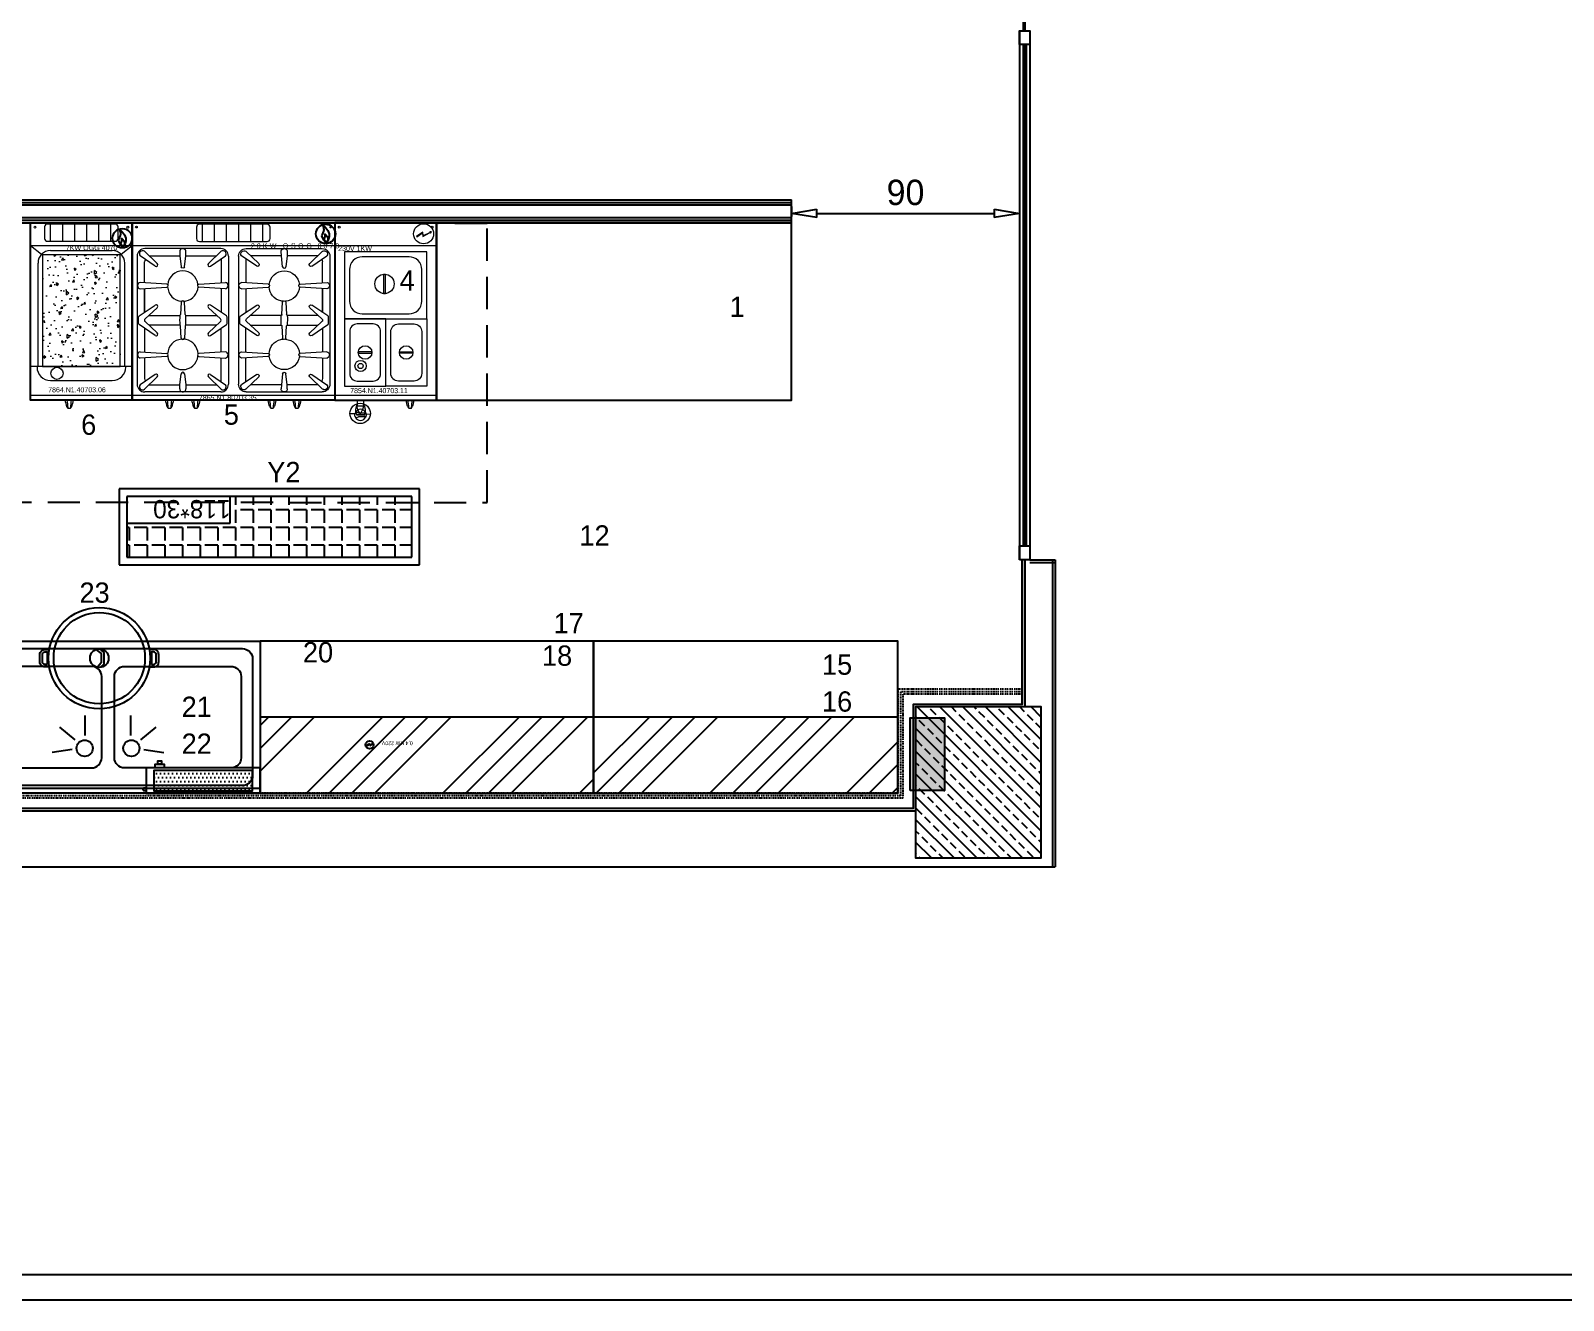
# Model space of a CAD drawing. Header units: millimetres. Extents: x 6517 to 10548, y -1828 to 1073.
# Drawn here: x 8407 to 9012, y -1828 to -1327 of the extents above; entities that cross this region are included whole.
import ezdxf

# ---------------------------------------------------------------- set-up
doc = ezdxf.new("R2010")
doc.units = ezdxf.units.MM
for name, pattern in [('BORDER', [1.75, 0.5, -0.25, 0.5, -0.25, 0, -0.25]), ('CABLE CONTAIN', [0]), ('DASHED', [19.05, 12.7, -6.35])]:
    doc.linetypes.add(name, pattern=pattern)
for name, color, linetype in [('Kıtc-002 Çizgi', 7, 'Continuous'), ('Kıtc-008 Rakam', 1, 'Continuous'), ('Kıtc-011 Elk Tes Yazı 001', 1, 'Continuous'), ('Kıtc-014 Elk Tes İşaretler', 1, 'Continuous'), ('Kıtc-019 Su Tes İşaretler', 5, 'Continuous'), ('Kıtc-021 Gaz Tes Yazı 001', 3, 'Continuous'), ('Kıtc-024 Gaz Tes İşaretler', 3, 'Continuous'), ('Kıtc-025 Antet', 7, 'Continuous'), ('Kıtc-028 Yer Izgarası', 252, 'Continuous'), ('Kıtc-040 Davlumbaz', 4, 'Continuous')]:
    doc.layers.add(name, color=color, linetype=linetype)
doc.styles.get("Standard").update_dxf_attribs({"font": 'stylu.ttf', "height": 10})
doc.dimstyles.new('ISO-25', dxfattribs={"dimtxt": 2.5, "dimasz": 5, "dimexe": 1.25, "dimexo": 0.625, "dimtad": 1, "dimdec": 0, "dimtxsty": 'Standard', "dimblk": 'ARCHTICK', "dimcen": 2.5, "dimclrd": 256, "dimclre": 256, "dimclrt": 256, "dimadec": 0, "dimazin": 0, "dimtfac": 1, "dimtdec": 0, "dimtmove": 0, "dimatfit": 3, "dimldrblk": 'ARCHTICK', "dimfxl": 1, "dimlwd": -1, "dimlwe": -1, "dimarcsym": 0})

# ---------------------------------------------------------------- blocks, each defined once
blk = doc.blocks.new('A$C32643489')
at = {"layer": 'Kıtc-014 Elk Tes İşaretler', "linetype": 'Continuous', "lineweight": 0}
for p, q in [((3.63, 4.58), (1.2, 2.87)), ((1.2, 2.87), (1.26, 2.77)), ((1.26, 2.77), (3.51, 4.34)), ((3.51, 4.34), (3.63, 2.89)), ((3.75, 3.12), (3.63, 4.58)), ((3.63, 2.89), (6.55, 4.4)), ((6.48, 4.52), (3.75, 3.12)), ((7.08, 4.76), (6.36, 4.72)), ((6.36, 4.72), (6.46, 4.55)), ((6.46, 4.55), (6.67, 4.21)), ((6.55, 4.4), (6.48, 4.53)), ((6.67, 4.21), (7.08, 4.76))]:
    blk.add_line(p, q, dxfattribs=at)
blk.add_circle((3.95, 3.95), 3.95, dxfattribs=at)
blk = doc.blocks.new('A$C6CB009EE')
at = {"layer": 'Kıtc-019 Su Tes İşaretler', "color": 4, "linetype": 'Continuous', "lineweight": 0}
for p, q in [((2.39, 7.7), (3.03, 5.56)), ((5.66, 7.7), (5.01, 5.56)), ((0, 4.02), (2.6, 3.94)), ((2.6, 3.94), (2.56, 3.49)), ((2.57, 3.62), (2.56, 3.49)), ((2.56, 3.49), (5.78, 3.38)), ((2.56, 3.49), (5.78, 3.38)), ((5.8, 3.51), (2.57, 3.62)), ((2.57, 3.62), (5.8, 3.51)), ((3.03, 5.56), (3.98, 3.69)), ((3.98, 3.69), (4.02, 3.69)), ((4.07, 3.69), (4.02, 3.69)), ((5.01, 5.56), (4.07, 3.69)), ((5.78, 3.38), (5.86, 3.87)), ((5.78, 3.38), (5.8, 3.51)), ((5.86, 3.87), (8.03, 3.69))]:
    blk.add_line(p, q, dxfattribs=at)
blk.add_circle((4.02, 4.02), 4.02, dxfattribs=at)
blk = doc.blocks.new('A$C2FA44268')
at = {"layer": 'Kıtc-002 Çizgi', "lineweight": 5}
for centre, radius, start, end in [((-1419.73, -386.19), 1472.12, 15.2273, 15.33167), ((1.24, 0.51), 0.533, 185.42465, 251.88987), ((-30.55, -1.9), 31.74, 3.76307, 8.9605), ((1.6, 3.46), 3.5, 261.52945, 278.47055), ((0.83, 0.16), 0.305, 329.02098, 5.01005), ((33.74, -1.9), 31.74, 171.0395, 176.23693), ((2.36, 0.16), 0.305, 174.98995, 210.97902), ((1.95, 0.51), 0.533, 288.11013, 354.57535), ((1422.92, -386.19), 1472.12, 164.66833, 164.7727)]:
    blk.add_arc(centre, radius, start, end, dxfattribs=at)
blk = doc.blocks.new('A$C23274589')
at = {"layer": 'Kıtc-002 Çizgi', "linetype": 'Continuous', "lineweight": 15}
for p, q in [((529.55, 192.54), (489.55, 192.54)), ((489.55, 122.54), (529.55, 122.54))]:
    blk.add_line(p, q, dxfattribs=at)
at = {"layer": 'Kıtc-002 Çizgi', "lineweight": 9}
for p, q in [((489.55, 183.54), (529.55, 183.54)), ((489.55, 124.54), (529.55, 124.54)), ((498.31, 122.54), (498.31, 120.4)), ((500.97, 120.4), (500.97, 122.54)), ((497.84, 119.2), (497.64, 119)), ((497.64, 119), (497.64, 117.71)), ((497.64, 116), (497.64, 116)), ((497.64, 116), (497.64, 116)), ((497.94, 120.4), (497.84, 119.2)), ((497.94, 120.4), (501.34, 120.4)), ((501.71, 116.05), (498.95, 116.05)), ((498.98, 117.55), (501.71, 117.55)), ((501.44, 119.2), (501.34, 120.4)), ((501.64, 119), (501.44, 119.2)), ((501.64, 117.71), (501.64, 119))]:
    blk.add_line(p, q, dxfattribs=at)
at = {"layer": 'Kıtc-002 Çizgi'}
blk.add_lwpolyline([(489.55, 122.54), (529.55, 122.54), (529.55, 192.54), (489.55, 192.54)], close=True, dxfattribs=at)
at = {"layer": 'Kıtc-002 Çizgi', "lineweight": 9}
for points in [[(493.37, 181.11), (493.37, 154.63), (525.75, 154.63), (525.75, 181.11)], [(509.49, 164.68), (509.49, 172.17), (508.74, 172.17), (508.74, 164.68)], [(509.56, 128.14), (509.56, 154.63), (493.37, 154.63), (493.37, 128.14)], [(509.56, 128.14), (509.56, 154.63), (525.75, 154.63), (525.75, 128.14)], [(504.06, 141.66), (498.82, 141.66), (498.82, 141.14), (504.06, 141.14)], [(515.03, 141.66), (520.28, 141.66), (520.28, 141.14), (515.03, 141.14)]]:
    blk.add_lwpolyline(points, close=True, dxfattribs=at)
for points in [[(495.29, 174.11), (495.29, 161.62, 0.414214), (500.29, 156.62), (518.8, 156.62, 0.414214), (523.8, 161.62), (523.8, 174.11, 0.414214), (518.8, 179.11), (500.29, 179.11, 0.414214)], [(507.56, 133.14), (507.56, 149.63, 0.414214), (504.56, 152.63), (498.37, 152.63, 0.414214), (495.37, 149.63), (495.37, 133.14, 0.414214), (498.37, 130.14), (504.56, 130.14, 0.414214)], [(511.56, 133.14), (511.56, 149.63, -0.414214), (514.56, 152.63), (520.75, 152.63, -0.414214), (523.75, 149.63), (523.75, 133.14, -0.414214), (520.75, 130.14), (514.56, 130.14, -0.414214)]]:
    blk.add_lwpolyline(points, format="xyb", close=True, dxfattribs=at)
for centre, radius in [((491.24, 190.79), 0.35), ((527.85, 190.79), 0.35), ((509.09, 168.43), 3.82), ((501.44, 141.38), 2.67), ((517.65, 141.38), 2.67), ((499.64, 136.09), 2.21), ((499.64, 136.09), 1.02)]:
    blk.add_circle(centre, radius, dxfattribs=at)
for centre, radius, start, end in [((498.23, 116.81), 0.999, 51.4425, 306.74075), ((497.49, 116), 0.0999, 20.39228, 47.60964), ((497.5, 117.64), 0.0999, 311.44771, 338.66507), ((499.64, 116.8), 2.2, 200.39228, 340.05091), ((499.64, 116.8), 2.2, 19.94905, 158.66507), ((498.95, 115.85), 0.2, 90, 126.74075), ((498.98, 117.75), 0.2, 231.4425, 270), ((501.71, 117.35), 0.2, 14.83438, 90), ((501.71, 116.25), 0.2, 270, 345.16562), ((499.64, 116.8), 2.35, 345.16562, 14.83438)]:
    blk.add_arc(centre, radius, start, end, dxfattribs=at)
at = {"layer": 'Kıtc-002 Çizgi'}
blk.add_blockref('A$C2FA44268', (517.56, 119.49), dxfattribs=at)
at = {"layer": 'Kıtc-014 Elk Tes İşaretler'}
blk.add_blockref('A$C32643489', (520.57, 184.23), dxfattribs=at)
at = {"layer": 'Kıtc-019 Su Tes İşaretler'}
blk.add_blockref('A$C6CB009EE', (495.47, 113.36), dxfattribs=at)
at = {"layer": 'Kıtc-011 Elk Tes Yazı 001', "lineweight": 15, "insert": (490.8, 183.37), "char_height": 2, "attachment_point": 1}
blk.add_mtext_dynamic_manual_height_columns('{\\f@Arial Unicode MS|b0|i0|c162|p34;230V 1KW }', width=30.1686, gutter_width=50, heights=[0], dxfattribs=at)
at = {"layer": 'Kıtc-011 Elk Tes Yazı 001', "lineweight": 15, "insert": (495.56, 127.37), "char_height": 2, "width": 63.4235, "attachment_point": 1}
blk.add_mtext('7854.N1.40703.11', dxfattribs=at)
blk = doc.blocks.new('Gİ')
at = {"layer": 'Kıtc-024 Gaz Tes İşaretler'}
blk.add_circle((1401, -3034.9), 38.3, dxfattribs=at)
for points, knots in [([(1385.6, -3042.2), (1388.1, -3035.9), (1399, -3020), (1384, -2991.9), (1410, -3016.8), (1414.3, -3034.7)], [12.776613, 12.776613, 12.776613, 12.776613, 30.852712, 43.460631, 77.656151, 77.656151, 77.656151, 77.656151]), ([(1414.3, -3034.7), (1418.3, -3051.4), (1401.9, -3082.3), (1390.8, -3054.9), (1385.6, -3042.2)], [77.656151, 77.656151, 77.656151, 77.656151, 109.670532, 137.365521, 137.365521, 137.365521, 137.365521]), ([(1394.6, -3055.1), (1395.8, -3051.9), (1401.3, -3044), (1393.8, -3030), (1406.8, -3042.4), (1408.9, -3051.3)], [12.776613, 12.776613, 12.776613, 12.776613, 30.852712, 43.460631, 77.656151, 77.656151, 77.656151, 77.656151]), ([(1408.9, -3051.3), (1410.9, -3059.7), (1402.7, -3075.2), (1397.2, -3061.5), (1394.6, -3055.1)], [77.656151, 77.656151, 77.656151, 77.656151, 109.670532, 137.365521, 137.365521, 137.365521, 137.365521])]:
    blk.add_open_spline(points, degree=3, knots=knots, dxfattribs=at)
blk = doc.blocks.new('A$C2D8E6C61')
at = {"layer": 'Kıtc-002 Çizgi', "lineweight": 5}
for p, q in [((7.92, 50.59), (2.85, 55.45)), ((33, 56.5), (3, 56.5)), ((16.78, 55.31), (16.87, 53.65)), ((19.14, 53.65), (19.22, 55.31)), ((28.08, 50.59), (33.15, 55.45)), ((0, 53.5), (0, 3)), ((7.13, 49.58), (1.14, 53.66)), ((2.85, 43.11), (2.85, 51.25)), ((4.74, 53.65), (16.87, 53.65)), ((16.87, 53.65), (17.36, 49.34)), ((18.64, 49.34), (19.14, 53.65)), ((19.15, 53.65), (31.27, 53.65)), ((28.87, 49.58), (34.86, 53.66)), ((33.15, 52.5), (33.15, 43.03)), ((36, 53.5), (36, 3)), ((11.67, 42.5), (1.13, 43.13)), ((24.33, 42.5), (34.87, 43.13)), ((1.16, 40.67), (11.67, 41.3)), ((2.85, 40.69), (2.85, 31.33)), ((2.85, 31.33), (2.85, 40.69)), ((34.84, 40.67), (24.33, 41.3)), ((33.15, 40.77), (33.15, 31.33)), ((17.36, 35.33), (17.07, 30.48)), ((18.93, 30.48), (18.64, 35.33)), ((2.85, 25.17), (2.85, 15.81)), ((3.14, 27.72), (7.92, 23.29)), ((4.62, 30.15), (16.83, 30.15)), ((16.84, 26.35), (4.62, 26.35)), ((17.36, 21.22), (17.07, 26.06)), ((18.93, 26.06), (18.64, 21.22)), ((19.17, 30.15), (31.38, 30.15)), ((31.38, 26.35), (19.17, 26.35)), ((32.86, 27.72), (28.08, 23.29)), ((33.15, 15.73), (33.15, 25.17)), ((11.67, 14), (1.13, 13.37)), ((1.16, 15.83), (11.67, 15.2)), ((2.85, 13.39), (2.85, 5.25)), ((34.84, 15.83), (24.33, 15.2)), ((24.33, 14), (34.87, 13.37)), ((33.15, 4), (33.15, 13.47)), ((7.13, 6.92), (1.14, 2.84)), ((16.87, 2.85), (17.36, 7.16)), ((18.64, 7.16), (19.14, 2.85)), ((28.87, 6.92), (34.86, 2.84)), ((7.92, 5.91), (2.85, 1.05)), ((4.74, 2.85), (16.87, 2.85)), ((16.78, 1.19), (16.87, 2.85)), ((19.14, 2.85), (19.22, 1.19)), ((19.15, 2.85), (31.27, 2.85)), ((28.08, 5.91), (33.15, 1.05)), ((33, 0), (3, 0))]:
    blk.add_line(p, q, dxfattribs=at)
for points in [[(7.13, 22.28), (0.77, 26.57, -0.249136), (0.55, 26.99), (0.55, 29.51, -0.249136), (0.77, 29.93), (7.13, 34.22)], [(28.87, 22.28), (35.23, 26.57, 0.249136), (35.45, 26.99), (35.45, 29.51, 0.249136), (35.23, 29.93), (28.87, 34.22)]]:
    blk.add_lwpolyline(points, format="xyb", dxfattribs=at)
for points in [[(7.92, 33.21), (3.14, 28.78)], [(28.08, 33.21), (32.86, 28.78)]]:
    blk.add_lwpolyline(points, dxfattribs=at)
for centre, radius, start, end in [((3, 53.5), 3, 90, 180), ((2.13, 54.42), 1.25, 55.25441, 217.35912), ((18, 55.37), 1.22, 151.95084, 183.08832), ((18, 55.17), 1.33, 35.99032, 144.00969), ((18, 55.37), 1.22, 356.93053, 28.04916), ((33, 53.5), 3, 0, 90), ((33.87, 54.42), 1.25, 322.64088, 124.74559), ((5.8, 50.7), 3, 149.01106, 169.5247), ((7.5, 50.11), 0.646, 235.14077, 48.59588), ((28.5, 50.11), 0.646, 131.40412, 304.85923), ((1.41, 41.9), 1.26, 102.92025, 258.82438), ((11.64, 41.9), 0.602, 272.42735, 87.57268), ((18, 41.7), 6, 6.27016, 173.72984), ((24.36, 41.9), 0.602, 92.42732, 267.57265), ((34.59, 41.9), 1.26, 281.17562, 77.07975), ((18, 41.7), 6, 182.66623, 265.82895), ((18, 41.7), 6, 282.99142, 357.33377), ((7.5, 33.69), 0.646, 311.30794, 124.70601), ((16.59, 30.58), 0.494, 300.1035, 349.01622), ((18, 35.29), 0.644, 3.36257, 176.6375), ((18, 41.7), 6, 274.17105, 282.99142), ((19.41, 30.58), 0.494, 190.98382, 239.89629), ((28.5, 33.69), 0.646, 55.29399, 228.69206), ((3.59, 28.25), 0.699, 130.4093, 229.5907), ((4.85, 24.35), 2, 90, 96.82633), ((42.29, 28.27), 25.53, 175.78444, 184.32177), ((16.74, 26.03), 0.33, 5.26624, 73.21976), ((19.26, 26.03), 0.33, 106.78024, 174.73376), ((-6.29, 28.27), 25.53, 355.67823, 4.21556), ((32.41, 28.25), 0.699, 310.4093, 49.5907), ((7.5, 22.81), 0.646, 235.29395, 48.69218), ((18, 14.8), 6, 94.17105, 177.33377), ((18, 21.26), 0.644, 183.3625, 356.63743), ((18, 14.8), 6, 77.00858, 85.82895), ((18, 14.8), 6, 2.66623, 77.00858), ((28.5, 22.81), 0.646, 131.30782, 304.70605), ((1.41, 14.6), 1.26, 101.17562, 257.07975), ((11.64, 14.6), 0.602, 272.42732, 87.57265), ((18, 14.8), 6, 186.27016, 353.72984), ((24.36, 14.6), 0.602, 92.42735, 267.57268), ((34.59, 14.6), 1.26, 282.92025, 78.82438), ((7.5, 6.39), 0.646, 311.40412, 124.85923), ((28.5, 6.39), 0.646, 55.14077, 228.59588), ((3, 3), 3, 180, 270), ((2.13, 2.08), 1.25, 142.64088, 304.74559), ((5.8, 5.8), 3, 190.4753, 210.98894), ((18, 1.13), 1.22, 176.91168, 208.04916), ((18, 1.33), 1.33, 215.99031, 324.00968), ((18, 1.13), 1.22, 331.95084, 3.06947), ((33, 3), 3, 270, 0), ((33.87, 2.08), 1.25, 235.25441, 37.35912)]:
    blk.add_arc(centre, radius, start, end, dxfattribs=at)
at = {"layer": 'Kıtc-002 Çizgi', "lineweight": 5, "extrusion": (0, 0, -1)}
for centre, major_axis, ratio, start_param, end_param in [((18, 49.38), (0, -0.643), 0.999943, 4.777235, 7.788827), ((3.15, 43.12), (-0.212, -0.224), 0.948941, 0.757394, 0.785398), ((2.15, 40.7), (-0.212, -0.219), 0.969584, 3.920505, 3.926991), ((3.15, 40.68), (0.212, -0.224), 0.948941, 2.356194, 2.384199)]:
    blk.add_ellipse(centre, major_axis=major_axis, ratio=ratio, start_param=start_param, end_param=end_param, dxfattribs=at)
at = {"layer": 'Kıtc-002 Çizgi', "lineweight": 5}
for centre, major_axis, ratio, start_param, end_param in [((19.18, 26.05), (0.224, -0.212), 0.948911, 2.356194, 2.379662), ((19.18, 30.45), (0.224, 0.212), 0.948911, 3.915258, 3.926991), ((2.15, 15.8), (-0.212, 0.219), 0.969584, 3.920505, 3.926991), ((3.15, 15.82), (0.212, 0.224), 0.948941, 2.356194, 2.384199), ((3.15, 13.38), (-0.212, 0.224), 0.948941, 0.757394, 0.785398), ((32.85, 15.82), (-0.212, 0.224), 0.948942, 3.89886, 3.926991), ((32.85, 13.38), (0.212, 0.224), 0.948942, 5.497787, 5.525918), ((18, 7.12), (0, 0.643), 0.999943, 4.777235, 7.788827)]:
    blk.add_ellipse(centre, major_axis=major_axis, ratio=ratio, start_param=start_param, end_param=end_param, dxfattribs=at)
blk = doc.blocks.new('A$C6DF30D1B')
at = {"layer": 'Kıtc-002 Çizgi', "lineweight": 5}
for p, q in [((233.84, 182.09), (233.84, 177.59)), ((261.72, 183.24), (234.99, 183.24)), ((236.22, 176.44), (236.22, 183.24)), ((240.98, 176.44), (240.98, 183.24)), ((245.74, 176.44), (245.74, 183.24)), ((250.51, 176.44), (250.51, 183.24)), ((255.27, 176.44), (255.27, 183.24)), ((260.03, 176.44), (260.03, 183.24)), ((262.87, 177.59), (262.87, 182.09)), ((234.99, 176.44), (261.72, 176.44)), ((208.46, 174.85), (288.46, 174.85))]:
    blk.add_line(p, q, dxfattribs=at)
at = {"layer": 'Kıtc-002 Çizgi', "linetype": 'Continuous', "lineweight": 5}
blk.add_line((208.46, 115.85), (288.46, 115.85), dxfattribs=at)
at = {"layer": 'Kıtc-002 Çizgi'}
blk.add_lwpolyline([(288.46, 113.85), (208.46, 113.85), (208.46, 183.85), (288.46, 183.85)], close=True, dxfattribs=at)
at = {"layer": 'Kıtc-002 Çizgi', "lineweight": 5}
for centre in [(210.16, 182.15), (286.76, 182.15)]:
    blk.add_circle(centre, 0.35, dxfattribs=at)
for centre, start, end in [((234.99, 182.09), 90, 180), ((261.72, 182.09), 0, 90), ((234.99, 177.59), 180, 270), ((261.72, 177.59), 270, 0)]:
    blk.add_arc(centre, 1.15, start, end, dxfattribs=at)
at = {"layer": 'Kıtc-002 Çizgi'}
for name, p in [('A$C2D8E6C61', (210.46, 117.16)), ('A$C2FA44268', (221.62, 110.8)), ('A$C2FA44268', (232.02, 110.8)), ('A$C2FA44268', (262.03, 110.8)), ('A$C2FA44268', (271.88, 110.8))]:
    blk.add_blockref(name, p, dxfattribs=at)
at = {"layer": 'Kıtc-002 Çizgi', "xscale": -1}
blk.add_blockref('A$C2D8E6C61', (286.46, 117.16), dxfattribs=at)
at = {"layer": 'Kıtc-021 Gaz Tes Yazı 001', "lineweight": 5, "xscale": 0.1, "yscale": 0.1, "zscale": 0.1}
blk.add_blockref('Gİ', (144.71, 482.94), dxfattribs=at)
at = {"layer": 'Kıtc-021 Gaz Tes Yazı 001', "color": 3, "lineweight": 15, "insert": (255.29, 175.73), "char_height": 2, "attachment_point": 1}
blk.add_mtext_dynamic_manual_height_columns('{\\f@Arial Unicode MS|b0|i0|c162|p34;\\T1.5;20KW OSOG 8070}', width=55.9867, gutter_width=50, heights=[0], dxfattribs=at)
at = {"layer": 'Kıtc-021 Gaz Tes Yazı 001', "color": 3, "lineweight": 15, "insert": (234.81, 115.95), "char_height": 2, "width": 63.4235, "attachment_point": 1}
blk.add_mtext('7865.N1.80703.35\\P', dxfattribs=at)
blk = doc.blocks.new('A$C74735DFE')
at = {"layer": 'Kıtc-024 Gaz Tes İşaretler'}
blk.add_circle((38.3, 38.3), 38.3, dxfattribs=at)
for points, knots in [([(23, 31.1), (25.5, 37.4), (36.3, 53.2), (21.4, 81.4), (47.3, 56.5), (51.6, 38.6)], [12.776613, 12.776613, 12.776613, 12.776613, 30.852712, 43.460631, 77.656151, 77.656151, 77.656151, 77.656151]), ([(51.6, 38.6), (55.7, 21.8), (39.2, -9), (28.1, 18.4), (23, 31.1)], [77.656151, 77.656151, 77.656151, 77.656151, 109.670532, 137.365521, 137.365521, 137.365521, 137.365521]), ([(32, 18.2), (33.2, 21.3), (38.6, 29.2), (31.2, 43.3), (44.1, 30.9), (46.3, 21.9)], [12.776613, 12.776613, 12.776613, 12.776613, 30.852712, 43.460631, 77.656151, 77.656151, 77.656151, 77.656151]), ([(46.3, 21.9), (48.3, 13.5), (40.1, -1.9), (34.5, 11.8), (32, 18.2)], [77.656151, 77.656151, 77.656151, 77.656151, 109.670532, 137.365521, 137.365521, 137.365521, 137.365521])]:
    blk.add_open_spline(points, degree=3, knots=knots, dxfattribs=at)
blk = doc.blocks.new('A$C5AA75BBB')
at = {"layer": 'Kıtc-002 Çizgi', "lineweight": 5}
h = blk.add_hatch(dxfattribs=at)
h.set_pattern_fill('AR-CONC', color=256, scale=0.05, angle=45, style=0)
h.set_pattern_definition([(95, (-3322.8385, -7832.614), (7.0047325, 5.877669), [0.9525, -10.4775]), (40, (-3322.8385, -7832.614), (-8.000923, 5.508836), [0.762, -8.382029]), (145.45144, (-3322.255, -7832.124), (-0.99619, 11.386505), [0.8095, -8.904512]), (91.1842, (-3324.635, -7830.818), (11.070512, 8.09767), [1.42875, -15.71625]), (141.63556, (-3323.712, -7830.143), (-0.35433, 17.141338), [1.214251, -13.35678]), (36.18415, (-3324.635, -7830.818), (-0.35433, 17.141338), [1.142998, -12.572987]), (66, (-3323.2875, -7830.369), (8.975999, 1.7447575), [0.9525, -10.4775]), (11, (-3323.2875, -7830.369), (-4.326996, 8.69706), [0.762, -8.382]), (116.45144, (-3322.5395, -7830.2235), (4.649003, 10.441817), [0.8095, -8.904497]), (82.5, (-3322.8385, -7832.614), (-2.8802735, 3.0986707), [0, -8.2804, 0, -8.509, 0, -8.41375]), (52.5, (-3322.8385, -7832.614), (-1.1794864, 5.90435), [0, -4.8514, 0, -8.0899, 0, -3.20675]), (12.5, (-3324.841, -7834.6166), (4.9963932, 4.5913098), [0, -3.175, 0, -9.906, 0, -13.1445]), (2.5, (-3325.739, -7835.5146), (4.3381952, 6.1361196), [0, -4.1275, 0, -6.5786, 0, -9.3345])])
h.paths.add_polyline_path([(136, 76.47), (105.38, 76.47), (105.38, 32.4), (136, 32.4)])
at = {"color": 7, "linetype": 'Continuous', "lineweight": 15}
for p, q in [((108.68, 29.74), (108.68, 29.73)), ((113.48, 29.73), (113.48, 29.74))]:
    blk.add_line(p, q, dxfattribs=at)
at = {"layer": 'Kıtc-002 Çizgi', "lineweight": 5}
for p, q in [((106.18, 87.4), (106.18, 82.91)), ((134.06, 88.55), (107.33, 88.55)), ((108.56, 81.76), (108.56, 88.55)), ((113.33, 81.76), (113.33, 88.55)), ((118.09, 81.76), (118.09, 88.55)), ((122.85, 81.76), (122.85, 88.55)), ((127.61, 81.76), (127.61, 88.55)), ((132.38, 81.76), (132.38, 88.55)), ((135.21, 82.91), (135.21, 87.4)), ((100.7, 80.08), (105.02, 76.66)), ((100.7, 80.08), (140.7, 80.08)), ((107.33, 81.76), (134.06, 81.76)), ((136.38, 76.66), (140.7, 80.08)), ((103.6, 32.4), (103.6, 73.13)), ((108.51, 78.15), (132.89, 78.15)), ((137.8, 73.13), (137.8, 73.15)), ((137.8, 32.4), (137.8, 73.13)), ((140.7, 32.4), (100.7, 32.4)), ((103.2, 32.4), (103.2, 32.19)), ((138.2, 32.19), (138.2, 32.4)), ((108.5, 26.89), (132.9, 26.89)), ((100.7, 21.08), (140.7, 21.08))]:
    blk.add_line(p, q, dxfattribs=at)
at = {"layer": 'Kıtc-002 Çizgi'}
blk.add_lwpolyline([(100.7, 89.08), (140.7, 89.08), (140.7, 19.08), (100.7, 19.08)], close=True, dxfattribs=at)
at = {"layer": 'Kıtc-002 Çizgi', "lineweight": 5}
blk.add_lwpolyline([(105.38, 32.4), (136, 32.4), (136, 76.47), (105.38, 76.47)], close=True, dxfattribs=at)
for centre, radius in [((102.4, 87.33), 0.35), ((139, 87.33), 0.35), ((111.08, 29.73), 2.4)]:
    blk.add_circle(centre, radius, dxfattribs=at)
for centre, radius, start, end in [((107.33, 87.4), 1.15, 90, 180), ((134.06, 87.4), 1.15, 0, 90), ((107.33, 82.91), 1.15, 180, 270), ((134.06, 82.91), 1.15, 270, 0), ((108.57, 73.17), 4.97, 90.67408, 180.48007), ((132.83, 73.17), 4.97, 359.51993, 89.32592), ((108.5, 32.19), 5.3, 180, 270), ((132.9, 32.19), 5.3, 270, 0)]:
    blk.add_arc(centre, radius, start, end, dxfattribs=at)
at = {"xscale": 0.1, "yscale": 0.1, "zscale": 0.1}
blk.add_blockref('A$C74735DFE', (133.04, 79.13), dxfattribs=at)
at = {"layer": 'Kıtc-002 Çizgi'}
blk.add_blockref('A$C2FA44268', (114.32, 16.04), dxfattribs=at)
at = {"layer": 'Kıtc-021 Gaz Tes Yazı 001', "color": 3, "lineweight": 15, "insert": (114.58, 80.22), "char_height": 2, "attachment_point": 1}
blk.add_mtext_dynamic_manual_height_columns('{\\f@Arial Unicode MS|b0|i0|c162|p34;7KW OGG 4070}', width=36.7964, gutter_width=50, heights=[0], dxfattribs=at)
at = {"layer": 'Kıtc-021 Gaz Tes Yazı 001', "color": 3, "lineweight": 15, "insert": (107.61, 24.24), "char_height": 2, "width": 63.4235, "attachment_point": 1}
blk.add_mtext('7864.N1.40703.06\\P', dxfattribs=at)
blk = doc.blocks.new('_ClosedBlank')
at = {"color": 0, "linetype": 'ByBlock', "lineweight": -2}
for p, q in [((-1, 0.167), (0, 0)), ((-1, 0.167), (-1, -0.167)), ((0, 0), (-1, -0.167))]:
    blk.add_line(p, q, dxfattribs=at)
blk = doc.blocks.new('*D61')
at = {"layer": 'Defpoints', "color": 0, "transparency": 16777216}
for p in [(8707.45, -1396.01), (8797.46, -1396.01), (8797.46, -1399.32)]:
    blk.add_point(p, dxfattribs=at)
at = {"layer": 'Kıtc-002 Çizgi', "transparency": 16777216}
for p, q in [((8707.45, -1396.64), (8707.45, -1400.57)), ((8717.45, -1399.32), (8787.46, -1399.32)), ((8797.46, -1396.64), (8797.46, -1400.57))]:
    blk.add_line(p, q, dxfattribs=at)
at = {"layer": 'Kıtc-002 Çizgi', "transparency": 16777216, "xscale": 10, "yscale": 10, "zscale": 10, "rotation": 180}
blk.add_blockref('_ClosedBlank', (8707.45, -1399.32), dxfattribs=at)
at = {"layer": 'Kıtc-002 Çizgi', "transparency": 16777216, "xscale": 10, "yscale": 10, "zscale": 10}
blk.add_blockref('_ClosedBlank', (8797.46, -1399.32), dxfattribs=at)
at = {"layer": 'Kıtc-002 Çizgi', "transparency": 16777216, "insert": (8752.46, -1391.12), "char_height": 10, "attachment_point": 5}
blk.add_mtext('90', dxfattribs=at)
blk = doc.blocks.new('A$C09E06200')
at = {"layer": 'Kıtc-028 Yer Izgarası'}
for p, q in [((118.4, 30), (0, 30)), ((0, 30), (0, 0)), ((115.4, 27), (3, 27)), ((3, 27), (3, 3)), ((9.65, 22.26), (9.65, 27)), ((16.63, 22.26), (16.63, 27)), ((23.62, 22.26), (23.62, 27)), ((30.6, 22.26), (30.6, 27)), ((37.59, 22.26), (37.59, 27)), ((44.57, 22.26), (44.57, 27)), ((51.56, 22.26), (51.56, 27)), ((58.54, 22.26), (58.54, 27)), ((65.53, 22.26), (65.53, 27)), ((72.51, 22.26), (72.51, 27)), ((79.5, 22.26), (79.5, 27)), ((86.48, 22.26), (86.48, 27)), ((93.47, 22.26), (93.47, 27)), ((100.45, 22.26), (100.45, 27)), ((107.44, 22.26), (107.44, 27)), ((114.42, 22.26), (114.42, 27)), ((115.4, 3), (115.4, 27)), ((118.4, 0), (118.4, 30)), ((3, 22.26), (7.74, 22.26)), ((9.65, 22.26), (14.73, 22.26)), ((9.65, 15.27), (9.65, 20.35)), ((16.63, 22.26), (21.71, 22.26)), ((16.63, 15.27), (16.63, 20.35)), ((23.62, 22.26), (28.7, 22.26)), ((23.62, 15.27), (23.62, 20.35)), ((30.6, 22.26), (35.68, 22.26)), ((30.6, 15.27), (30.6, 20.35)), ((37.59, 22.26), (42.67, 22.26)), ((37.59, 15.27), (37.59, 20.35)), ((44.57, 22.26), (49.65, 22.26)), ((44.57, 15.27), (44.57, 20.35)), ((51.56, 22.26), (56.64, 22.26)), ((51.56, 15.27), (51.56, 20.35)), ((58.54, 22.26), (63.62, 22.26)), ((58.54, 15.27), (58.54, 20.35)), ((65.53, 22.26), (70.61, 22.26)), ((65.53, 15.27), (65.53, 20.35)), ((72.51, 22.26), (77.59, 22.26)), ((72.51, 15.27), (72.51, 20.35)), ((79.5, 22.26), (84.58, 22.26)), ((79.5, 15.27), (79.5, 20.35)), ((86.48, 22.26), (91.56, 22.26)), ((86.48, 15.27), (86.48, 20.35)), ((93.47, 22.26), (98.55, 22.26)), ((93.47, 15.27), (93.47, 20.35)), ((100.45, 22.26), (105.53, 22.26)), ((100.45, 15.27), (100.45, 20.35)), ((107.44, 22.26), (112.52, 22.26)), ((107.44, 15.27), (107.44, 20.35)), ((114.42, 22.26), (115.4, 22.26)), ((114.42, 15.27), (114.42, 20.35)), ((3, 15.27), (7.74, 15.27)), ((9.65, 15.27), (14.73, 15.27)), ((9.65, 8.29), (9.65, 13.37)), ((16.63, 15.27), (21.71, 15.27)), ((16.63, 8.29), (16.63, 13.37)), ((23.62, 15.27), (28.7, 15.27)), ((23.62, 8.29), (23.62, 13.37)), ((30.6, 15.27), (35.68, 15.27)), ((30.6, 8.29), (30.6, 13.37)), ((37.59, 15.27), (42.67, 15.27)), ((37.59, 8.29), (37.59, 13.37)), ((44.57, 15.27), (49.65, 15.27)), ((44.57, 8.29), (44.57, 13.37)), ((51.56, 15.27), (56.64, 15.27)), ((51.56, 8.29), (51.56, 13.37)), ((58.54, 15.27), (63.62, 15.27)), ((58.54, 8.29), (58.54, 13.37)), ((65.53, 15.27), (70.61, 15.27)), ((65.53, 8.29), (65.53, 13.37)), ((72.51, 15.27), (77.59, 15.27)), ((72.51, 8.29), (72.51, 13.37)), ((115.4, 13.5), (74.67, 13.5)), ((74.67, 13.5), (74.67, 3)), ((79.5, 15.27), (84.58, 15.27)), ((86.48, 15.27), (91.56, 15.27)), ((93.47, 15.27), (98.55, 15.27)), ((100.45, 15.27), (105.53, 15.27)), ((107.44, 15.27), (112.52, 15.27)), ((114.42, 15.27), (115.4, 15.27)), ((115.4, 3), (115.4, 13.5)), ((3, 8.29), (7.74, 8.29)), ((9.65, 8.29), (14.73, 8.29)), ((9.65, 3), (9.65, 6.38)), ((16.63, 8.29), (21.71, 8.29)), ((16.63, 3), (16.63, 6.38)), ((23.62, 8.29), (28.7, 8.29)), ((23.62, 3), (23.62, 6.38)), ((30.6, 8.29), (35.68, 8.29)), ((30.6, 3), (30.6, 6.38)), ((37.59, 8.29), (42.67, 8.29)), ((37.59, 3), (37.59, 6.38)), ((44.57, 8.29), (49.65, 8.29)), ((44.57, 3), (44.57, 6.38)), ((51.56, 8.29), (56.64, 8.29)), ((51.56, 3), (51.56, 6.38)), ((58.54, 8.29), (63.62, 8.29)), ((58.54, 3), (58.54, 6.38)), ((65.53, 8.29), (70.61, 8.29)), ((65.53, 3), (65.53, 6.38)), ((72.51, 3), (72.51, 6.38)), ((0, 0), (118.4, 0)), ((3, 3), (115.4, 3)), ((74.67, 3), (115.4, 3))]:
    blk.add_line(p, q, dxfattribs=at)
blk.add_text('118*30', height=7.2, dxfattribs=at).set_placement((74.5, 4.43))
blk = doc.blocks.new('A$C255A2279')
at = {"layer": 'Kıtc-002 Çizgi', "color": 1}
for p, q in [((95.27, 66.15), (94.3, 65.47)), ((94.32, 65.43), (95.22, 66.06)), ((95.22, 66.06), (95.27, 65.47)), ((95.32, 65.57), (95.27, 66.15)), ((95.27, 65.47), (96.44, 66.08)), ((96.41, 66.13), (95.32, 65.57)), ((96.65, 66.22), (96.36, 66.21)), ((96.36, 66.21), (96.4, 66.14)), ((96.4, 66.14), (96.49, 66)), ((96.44, 66.08), (96.41, 66.13)), ((96.65, 66.22), (96.49, 66))]:
    blk.add_line(p, q, dxfattribs=at)
blk.add_circle((95.4, 65.9), 1.58, dxfattribs=at)
blk.add_text('0,4 KW 220V', height=1.5, dxfattribs=at).set_placement((78.36, 64.51, -10.3))
blk = doc.blocks.new('A$C08286D81')
at = {"layer": 'Kıtc-002 Çizgi'}
h = blk.add_hatch(dxfattribs=at)
h.set_pattern_fill('DOTS', color=256, style=0)
h.set_pattern_definition([(0, (-5258.2797, -8365.3325), (0.79375, 1.5875), [0, -1.5875])])
h.paths.add_polyline_path([(3, 11.83), (3, 3.83), (42, 3.83), (42, 11.83)])
for points in [[(0, 2.83), (45, 2.83), (45, 12.83), (0, 12.83)], [(3, 3.83), (42, 3.83), (42, 11.83), (3, 11.83)], [(45, 11.83), (45.9, 11.83), (46.2, 11.53), (46.2, 10.93), (45.9, 10.63), (45, 10.63)], [(37.83, 2.83), (41.38, 2.83), (41.38, 1.42), (37.83, 1.42)], [(38.9, 1.42), (40.31, 1.42), (40.31, 0), (38.9, 0)]]:
    blk.add_lwpolyline(points, close=True, dxfattribs=at)
blk = doc.blocks.new('A$C65884EB1')
at = {"layer": 'Kıtc-002 Çizgi'}
for p, q in [((45.84, 42.76), (38.03, 43.87)), ((74.16, 42.76), (81.97, 43.87)), ((47.07, 38.95), (40.97, 33.94)), ((50.98, 37.29), (50.98, 29.4)), ((69.02, 37.29), (69.02, 29.4)), ((72.93, 38.95), (79.03, 33.94))]:
    blk.add_line(p, q, dxfattribs=at)
for points in [[(120, 58), (0, 58), (0, 60), (120, 60)], [(120, 0), (0, 0), (0, 60), (120, 60)]]:
    blk.add_lwpolyline(points, close=True, dxfattribs=at)
for points in [[(113, 3), (7, 3, -0.414214), (3, 7), (3, 53, -0.414214), (7, 57), (113, 57, -0.414214), (117, 53), (117, 7, -0.414214)], [(53.5, 10), (11.5, 10, -0.414214), (7.5, 14), (7.5, 46, -0.414214), (11.5, 50), (53.5, 50, -0.414214), (57.5, 46), (57.5, 14, -0.414214)], [(66.5, 10), (108.5, 10, 0.414214), (112.5, 14), (112.5, 46, 0.414214), (108.5, 50), (66.5, 50, 0.414214), (62.5, 46), (62.5, 14, 0.414214)]]:
    blk.add_lwpolyline(points, format="xyb", close=True, dxfattribs=at)
for centre in [(50.79, 42.26), (69.21, 42.26)]:
    blk.add_circle(centre, 3.19, dxfattribs=at)
blk = doc.blocks.new('A$C53E03B34')
at = {"layer": 'Kıtc-002 Çizgi'}
for points in [[(3.74, 16.55), (2, 16.55, -0.414214), (0, 18.55), (0, 21.45, -0.414214), (2, 23.45), (3.74, 23.45)], [(43.14, 16.55), (44.87, 16.55, 0.414214), (46.87, 18.55), (46.87, 21.45, 0.414214), (44.87, 23.45), (43.14, 23.45)]]:
    blk.add_lwpolyline(points, format="xyb", dxfattribs=at)
for points in [[(2.83, 17.55), (2, 17.55, -0.414214), (1, 18.55), (1, 21.45, -0.414214), (2, 22.45), (2.83, 22.45)], [(44.05, 17.55), (44.87, 17.55, 0.414214), (45.87, 18.55), (45.87, 21.45, 0.414214), (44.87, 22.45), (44.05, 22.45)]]:
    blk.add_lwpolyline(points, format="xyb", close=True, dxfattribs=at)
for points in [[(22.08, 23.4), (24.16, 21.79), (24.16, 18.12), (22.75, 16.4)], [(23.49, 23.65), (25.16, 22.26), (25.16, 17.69), (23.76, 16.35)]]:
    blk.add_lwpolyline(points, dxfattribs=at)
for radius in [20, 18, 3.66]:
    blk.add_circle((23.44, 20), radius, dxfattribs=at)

msp = doc.modelspace()

# ---------------------------------------------------------------- hatches: boundary and pattern name
h = msp.add_hatch()
h.set_pattern_fill('ANSI33', color=256, angle=90)
h.set_pattern_definition([(135, (15315.689, 7967.053), (-4.490128, -4.490128), []), (135, (15315.689, 7971.543), (-4.490128, -4.490128), [3.175, -1.5875])])
h.paths.add_polyline_path([(8805.97, -1653.37), (8805.97, -1593.88), (8756.46, -1593.88), (8756.46, -1653.37)])
h = msp.add_hatch(color=1)
h.dxf.hatch_style = 1
h.paths.add_polyline_path([(8754.26, -1626.76), (8767.89, -1626.76), (8767.89, -1598.14), (8754.26, -1598.14)])
at = {"layer": 'Kıtc-002 Çizgi'}
h = msp.add_hatch(dxfattribs=at)
h.set_pattern_fill('ANSI34', color=254, scale=2, angle=180, style=0)
h.set_pattern_definition([(225, (13035.284, 439.616), (26.94077, -26.94077), []), (225, (13026.304, 439.616), (26.94077, -26.94077), []), (225, (13017.323, 439.616), (26.94077, -26.94077), []), (225, (13008.343, 439.616), (26.94077, -26.94077), [])])
h.paths.add_polyline_path([(8629.46, -1597.88), (8497.96, -1597.88), (8497.96, -1627.88), (8629.46, -1627.88)])
h = msp.add_hatch(dxfattribs=at)
h.set_pattern_fill('ANSI34', color=254, scale=2, style=0)
h.set_pattern_definition([(45, (4203.143, -3675.385), (-26.94077, 26.94077), []), (45, (4212.123, -3675.385), (-26.94077, 26.94077), []), (45, (4221.104, -3675.385), (-26.94077, 26.94077), []), (45, (4230.084, -3675.385), (-26.94077, 26.94077), [])])
h.paths.add_polyline_path([(8629.46, -1627.88), (8749.46, -1627.88), (8749.46, -1597.88), (8629.46, -1597.88)])

# ---------------------------------------------------------------- linework, layer by layer
at = {"color": 4}
for p, q in [((8798.85, -1320.38), (8798.85, -1327.32)), ((8799.46, -1320.38), (8799.46, -1327.32)), ((8798.85, -1332.8), (8798.85, -1530.4)), ((8799.46, -1332.8), (8799.46, -1530.4)), ((8800.02, -1332.79), (8800.02, -1530.38))]:
    msp.add_line(p, q, dxfattribs=at)
for p, q in [((8797.46, -1327.32), (8797.46, -1535.88)), ((8801.46, -1327.32), (8801.46, -1535.88)), ((8798.46, -1592.88), (8798.46, -1535.88)), ((8801.46, -1535.88), (8811.46, -1535.88)), ((8801.46, -1536.88), (8811.46, -1536.88)), ((8810.46, -1535.88), (8810.46, -1656.88)), ((8811.46, -1535.88), (8811.46, -1656.88)), ((7982.06, -1656.88), (8811.46, -1656.88))]:
    msp.add_line(p, q)
at = {"color": 251, "linetype": 'CABLE CONTAIN'}
for p, q in [((8286.46, -1394.01), (8707.45, -1394.01)), ((8286.46, -1395.01), (8707.45, -1395.01)), ((8286.46, -1396.01), (8707.45, -1396.01)), ((8707.45, -1403.01), (8707.45, -1394.01)), ((8286.46, -1401.01), (8707.45, -1401.01)), ((8286.46, -1402.01), (8707.45, -1402.01)), ((8286.46, -1403.01), (8707.45, -1403.01))]:
    msp.add_line(p, q, dxfattribs=at)
for points in [[(8797.46, -1332.8), (8797.46, -1327.32), (8801.46, -1327.32), (8801.46, -1332.8)], [(8797.46, -1535.88), (8797.46, -1530.4), (8801.46, -1530.4), (8801.46, -1535.88)], [(8756.46, -1593.88), (8756.46, -1653.37), (8805.97, -1653.37), (8805.97, -1593.88)], [(8754.26, -1626.76), (8754.26, -1598.14), (8767.89, -1598.14), (8767.89, -1626.76)]]:
    msp.add_lwpolyline(points, close=True)
for points in [[(8798.46, -1535.88), (8798.46, -1592.88), (8755.46, -1592.88), (8755.46, -1633.88), (8194.46, -1633.88), (8194.46, -1592.88), (8137.46, -1592.88), (8137.46, -1633.88), (7987.47, -1633.88)], [(8799.46, -1535.88), (8799.46, -1593.88), (8756.46, -1593.88), (8756.46, -1634.88), (8193.46, -1634.88), (8193.46, -1593.88), (8138.46, -1593.88), (8138.46, -1634.88), (7987.47, -1634.88)]]:
    msp.add_lwpolyline(points)
at = {"color": 53, "linetype": 'BORDER'}
for points in [[(8558.46, -1627.88), (8200.46, -1627.88), (8200.46, -1586.88), (8131.46, -1586.88), (8131.46, -1627.88), (7592.46, -1627.88)], [(8558.46, -1628.88), (8199.46, -1628.88), (8199.46, -1587.88), (8132.46, -1587.88), (8132.46, -1628.88), (7592.46, -1628.88)], [(8798.46, -1586.88), (8749.46, -1586.88), (8749.46, -1627.88), (8558.46, -1627.88)], [(8798.46, -1587.88), (8750.46, -1587.88), (8750.46, -1628.88), (8558.46, -1628.88)]]:
    msp.add_lwpolyline(points, dxfattribs=at)
at = {"color": 144, "linetype": 'BORDER'}
for points in [[(8798.46, -1588.88), (8751.46, -1588.88), (8751.46, -1629.88), (8198.46, -1629.88), (8198.46, -1588.88), (8133.46, -1588.88), (8133.46, -1629.88), (7622.46, -1629.88)], [(8798.46, -1592.88), (8755.46, -1592.88), (8755.46, -1633.88), (8194.46, -1633.88), (8194.46, -1592.88), (8137.46, -1592.88), (8137.46, -1633.88), (7572.46, -1633.88)]]:
    msp.add_lwpolyline(points, dxfattribs=at)
at = {"layer": 'Kıtc-002 Çizgi'}
for points in [[(8567.45, -1473.01), (8707.45, -1473.01), (8707.45, -1403.01), (8567.45, -1403.01)], [(8629.46, -1567.88), (8497.96, -1567.88), (8497.96, -1627.88), (8629.46, -1627.88)], [(8629.46, -1627.88), (8749.46, -1627.88), (8749.46, -1567.88), (8629.46, -1567.88)], [(8629.46, -1597.88), (8497.96, -1597.88), (8497.96, -1627.88), (8629.46, -1627.88)], [(8629.46, -1627.88), (8749.46, -1627.88), (8749.46, -1597.88), (8629.46, -1597.88)]]:
    msp.add_lwpolyline(points, close=True, dxfattribs=at)
at = {"layer": 'Kıtc-025 Antet'}
for points in [[(10547.86, 1072.77), (10547.86, -1827.74), (6516.92, -1827.74), (6516.92, 1072.77)], [(10537.86, 1062.77), (10537.86, -1817.74), (6526.92, -1817.74), (6526.92, 1062.77)]]:
    msp.add_lwpolyline(points, close=True, dxfattribs=at)
at = {"layer": 'Kıtc-040 Davlumbaz', "linetype": 'DASHED'}
msp.add_lwpolyline([(8587.45, -1403.26), (8147.46, -1403.01), (8147.46, -1513.01), (8587.45, -1513.26)], close=True, dxfattribs=at)

# ---------------------------------------------------------------- block references
at = {"rotation": 180}
msp.add_blockref('A$C255A2279', (8636.5, -1542.91), dxfattribs=at)
at = {"layer": 'Kıtc-002 Çizgi', "lineweight": -2}
for name, p in [('A$C5AA75BBB', (8306.75, -1492.09)), ('A$C6DF30D1B', (8238.99, -1586.86)), ('A$C23274589', (8037.9, -1595.55))]:
    msp.add_blockref(name, p, dxfattribs=at)
at = {"layer": 'Kıtc-002 Çizgi'}
msp.add_blockref('A$C53E03B34', (8411.09, -1594.64), dxfattribs=at)
at = {"layer": 'Kıtc-002 Çizgi', "rotation": 180}
for name, p in [('A$C65884EB1', (8497.96, -1567.88)), ('A$C08286D81', (8497.96, -1615.05))]:
    msp.add_blockref(name, p, dxfattribs=at)
at = {"layer": 'Kıtc-028 Yer Izgarası', "rotation": 180}
msp.add_blockref('A$C09E06200', (8560.77, -1507.88), dxfattribs=at)

# ---------------------------------------------------------------- texts
at = {"layer": 'Kıtc-008 Rakam', "color": 1}
for s, p in [('4', (8552.94, -1429.74)), ('1', (8683.1, -1440.14)), ('5', (8483.63, -1482.62)), ('6', (8427.36, -1486.6)), ('Y2', (8500.78, -1505.28)), ('12', (8623.86, -1530.27)), ('23', (8426.71, -1552.8)), ('17', (8613.7, -1564.83)), ('20', (8514.83, -1576.3)), ('18', (8609.11, -1577.64)), ('15', (8719.53, -1581.17)), ('16', (8719.53, -1595.71)), ('21', (8466.99, -1597.8)), ('22', (8466.99, -1612.34))]:
    msp.add_text(s, height=8, dxfattribs=at).set_placement(p)

# ---------------------------------------------------------------- dimensions: what is measured, and where the dimension line sits
at = {"layer": 'Kıtc-002 Çizgi'}
dim = msp.add_linear_dim(base=(8797.46, -1399.32), p1=(8707.45, -1396.01), p2=(8797.46, -1396.01), dimstyle='ISO-25', override={"dimtxt": 10, "dimasz": 10, "dimgap": 3, "dimblk": 'ClosedBlank', "dimcen": 5, "dimldrblk": 'ClosedBlank', "dimfxl": 0, "dimtfillclr": 256}, dxfattribs=at)
dim.commit()
dim.dimension.update_dxf_attribs({"geometry": '*D61', "text_midpoint": (8752.46, -1391.12)})

doc.saveas('drawing.dxf')
